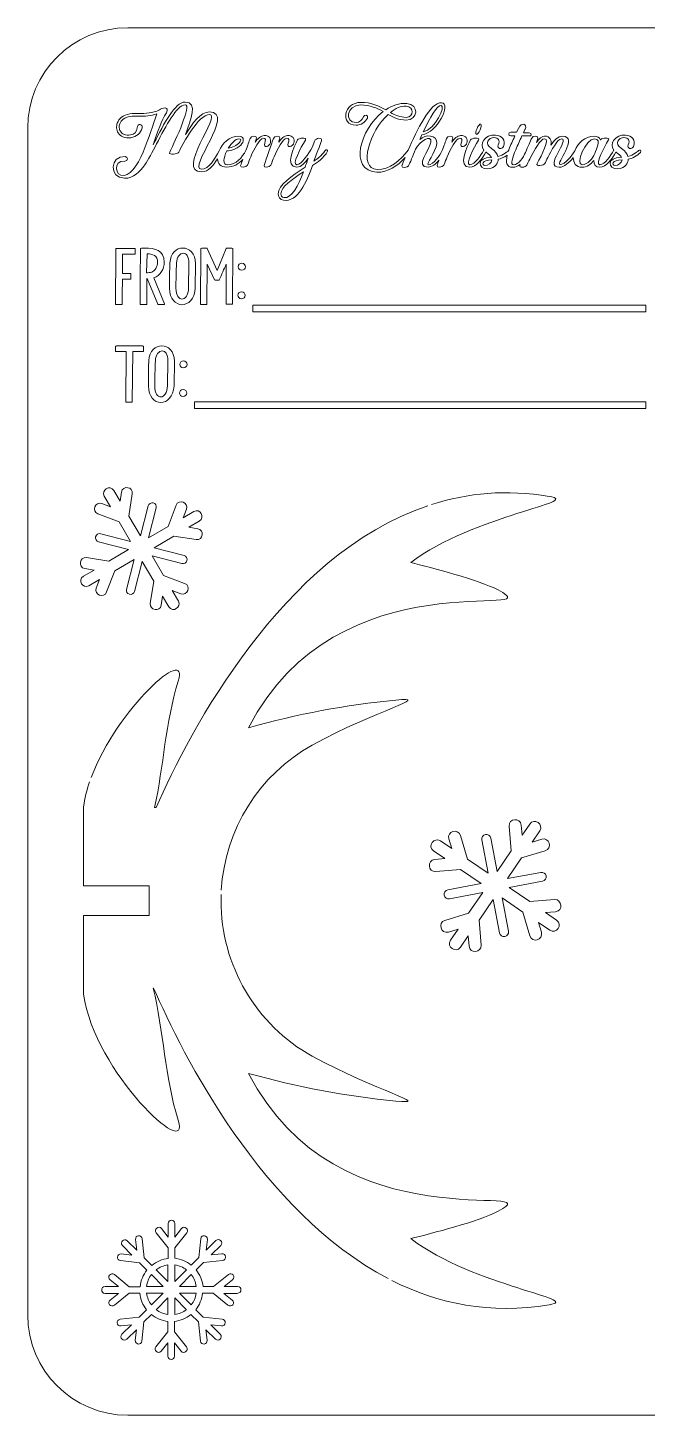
# Model space of a CAD drawing. Header units: inches. Extents: x -792 to -640, y -78 to 70.
# Drawn here: x -792.1 to -726.1, y -78.1 to 69.7 of the extents above; entities that cross this region are included whole.
import ezdxf

# ---------------------------------------------------------------- set-up
doc = ezdxf.new("R2010")
doc.units = ezdxf.units.IN
doc.header["$MEASUREMENT"] = 0
doc.layers.add('_U+0421_U+043B_U+043E_U+0439 1', color=7, linetype='Continuous')

# ---------------------------------------------------------------- blocks, each defined once
blk = doc.blocks.new('block 2')
at = {"layer": '_U+0421_U+043B_U+043E_U+0439 1', "color": 7, "lineweight": 5, "true_color": 0xffffff}
for points, knots in [([(-781.82, 53.65), (-780.88, 53.65), (-780.16, 54.35), (-779.65, 55.08), (-779.28, 55.62), (-778.86, 56.44), (-778.4, 57.33), (-777.4, 59.24), (-776.26, 61.44), (-775.36, 61.48), (-774.61, 61.51), (-776.38, 57.75), (-777, 56.42), (-777.17, 56.06), (-776.13, 56.22), (-776.03, 56.45), (-775.6, 57.35), (-773.95, 60.43), (-772.74, 60.43), (-771.48, 60.43), (-776.41, 54.33), (-773.61, 54.33), (-772.88, 54.33), (-772.34, 55), (-771.9, 55.73), (-771.87, 55.22), (-771.58, 54.84), (-770.94, 54.84), (-770.2, 54.84), (-769.65, 55.18), (-769.22, 55.64), (-769.31, 55.4), (-769.39, 55.19), (-769.45, 55.03), (-769.55, 54.76), (-768.84, 54.77), (-768.72, 55.06), (-768.57, 55.42), (-768.48, 55.66), (-768.37, 55.95), (-768.02, 56.7), (-767.46, 57.89), (-767.01, 57.92), (-766.76, 57.94), (-766.76, 57.72), (-766.87, 57.4), (-767.08, 56.8), (-766.34, 57.03), (-766.26, 57.44), (-766.19, 57.82), (-766.32, 58.25), (-766.93, 58.2), (-767.29, 58.19), (-767.6, 57.89), (-767.88, 57.5), (-767.84, 57.64), (-767.79, 57.78), (-767.76, 57.95), (-767.7, 58.23), (-768.34, 58.2), (-768.43, 57.9), (-768.53, 57.61), (-768.7, 57.12), (-768.88, 56.6), (-769.28, 55.9), (-769.93, 55.08), (-770.83, 55.08), (-771.4, 55.08), (-771.28, 55.83), (-770.92, 56.56), (-770.44, 56.52), (-769.57, 56.94), (-769.3, 57.35), (-769.05, 57.69), (-769.13, 58.14), (-769.67, 58.14), (-770.66, 58.14), (-771.43, 57.37), (-771.74, 56.57), (-772.2, 55.73), (-772.84, 54.62), (-773.62, 54.62), (-775.16, 54.62), (-769.92, 60.72), (-772.76, 60.72), (-773.69, 60.72), (-774.64, 59.48), (-775.32, 58.3), (-774.73, 59.93), (-773.96, 61.77), (-775.37, 61.77), (-776.45, 61.77), (-777.62, 59.44), (-778.65, 57.45), (-778.65, 57.45), (-778.78, 57.2), (-778.78, 57.2), (-778.23, 58.77), (-777.92, 59.73), (-777.36, 60.64), (-776.94, 61.33), (-777.87, 61.18), (-778.1, 60.94), (-778.83, 60.56), (-779.59, 60.56), (-780.28, 60.56), (-780.62, 60.56), (-780.95, 60.56), (-781.25, 60.51), (-781.98, 60.41), (-782.42, 60), (-782.59, 59.54), (-782.65, 59.37), (-782.68, 59.18), (-782.67, 59.01), (-782.65, 58.83), (-782.6, 58.65), (-782.5, 58.5), (-782.27, 58.13), (-781.81, 57.89), (-781.14, 57.97), (-780.57, 58.06), (-780.07, 58.46), (-779.95, 59.01), (-779.86, 59.47), (-780.43, 59.55), (-780.49, 59.01), (-780.53, 58.61), (-780.75, 58.32), (-781.17, 58.27), (-781.72, 58.19), (-782.09, 58.37), (-782.26, 58.66), (-782.33, 58.78), (-782.37, 58.91), (-782.39, 59.04), (-782.39, 59.18), (-782.38, 59.32), (-782.32, 59.46), (-782.19, 59.82), (-781.83, 60.14), (-781.22, 60.23), (-780.94, 60.28), (-780.62, 60.27), (-780.3, 60.27), (-779.68, 60.27), (-779.02, 60.27), (-778.36, 60.51), (-778.83, 59.62), (-780.05, 54.23), (-781.87, 53.95), (-782.84, 53.79), (-783.09, 55.58), (-781.79, 55.49), (-781.45, 55.47), (-781.4, 55.94), (-781.75, 55.96), (-783.41, 56.1), (-783.48, 53.65), (-781.82, 53.65)], [0, 0, 0, 0, 1, 1, 1, 2, 2, 2, 3, 3, 3, 4, 4, 4, 5, 5, 5, 6, 6, 6, 7, 7, 7, 8, 8, 8, 9, 9, 9, 10, 10, 10, 11, 11, 11, 12, 12, 12, 13, 13, 13, 14, 14, 14, 15, 15, 15, 16, 16, 16, 17, 17, 17, 18, 18, 18, 19, 19, 19, 20, 20, 20, 21, 21, 21, 22, 22, 22, 23, 23, 23, 24, 24, 24, 25, 25, 25, 26, 26, 26, 27, 27, 27, 28, 28, 28, 29, 29, 29, 30, 30, 30, 31, 31, 31, 32, 32, 32, 33, 33, 33, 34, 34, 34, 35, 35, 35, 36, 36, 36, 37, 37, 37, 38, 38, 38, 39, 39, 39, 40, 40, 40, 41, 41, 41, 42, 42, 42, 43, 43, 43, 44, 44, 44, 45, 45, 45, 46, 46, 46, 47, 47, 47, 48, 48, 48, 49, 49, 49, 50, 50, 50, 51, 51, 51, 52, 52, 52, 53, 53, 53, 53]), ([(-769.63, 57.85), (-769.32, 57.85), (-769.45, 57.6), (-769.56, 57.46), (-769.8, 57.16), (-770.38, 56.9), (-770.76, 56.85), (-770.44, 57.39), (-769.99, 57.85), (-769.63, 57.85)], [0, 0, 0, 0, 1, 1, 1, 2, 2, 2, 3, 3, 3, 3])]:
    blk.add_open_spline(points, degree=3, knots=knots, dxfattribs=at)
blk = doc.blocks.new('block 3')
at = {"layer": '_U+0421_U+043B_U+043E_U+0439 1', "color": 7, "lineweight": 5, "true_color": 0xffffff}
for points, knots in [([(-763.44, 54.84), (-762.97, 54.84), (-762.62, 55.26), (-762.23, 55.78), (-762.38, 55.38), (-762.5, 55.03), (-762.57, 54.83), (-763.98, 53.88), (-765.44, 52.96), (-765.43, 52.01), (-765.43, 51.67), (-765.28, 51.38), (-764.86, 51.32), (-763.37, 51.07), (-762.39, 53.27), (-761.78, 55.01), (-761.26, 55.38), (-760.58, 55.78), (-760.17, 56.53), (-760.09, 56.68), (-760.35, 56.76), (-760.44, 56.61), (-760.8, 56.03), (-761.34, 55.69), (-761.63, 55.48), (-761.49, 55.87), (-760.92, 57.37), (-760.83, 57.63), (-760.68, 58.06), (-761.45, 57.93), (-761.54, 57.67), (-761.54, 57.67), (-761.8, 56.93), (-761.8, 56.93), (-762.2, 56.3), (-762.95, 55.1), (-763.44, 55.1), (-764.02, 55.1), (-763.04, 56.87), (-762.54, 57.73), (-762.33, 58.08), (-763.28, 57.93), (-763.37, 57.75), (-763.72, 57.03), (-764.84, 54.84), (-763.44, 54.84)], [0, 0, 0, 0, 1, 1, 1, 2, 2, 2, 3, 3, 3, 4, 4, 4, 5, 5, 5, 6, 6, 6, 7, 7, 7, 8, 8, 8, 9, 9, 9, 10, 10, 10, 11, 11, 11, 12, 12, 12, 13, 13, 13, 14, 14, 14, 15, 15, 15, 15]), ([(-764.82, 51.6), (-765.06, 51.63), (-765.15, 51.81), (-765.15, 52.01), (-765.15, 52.71), (-763.98, 53.52), (-762.75, 54.35), (-763.27, 52.93), (-764, 51.47), (-764.82, 51.6)], [0, 0, 0, 0, 1, 1, 1, 2, 2, 2, 3, 3, 3, 3])]:
    blk.add_open_spline(points, degree=3, knots=knots, dxfattribs=at)
blk = doc.blocks.new('block 4')
at = {"layer": '_U+0421_U+043B_U+043E_U+0439 1', "color": 7, "lineweight": 5, "true_color": 0xffffff}
for points, knots in [([(-757.13, 59.31), (-756.65, 59.31), (-756.12, 59.61), (-755.93, 60.07), (-755.8, 60.4), (-756.24, 60.51), (-756.35, 60.19), (-756.48, 59.85), (-756.77, 59.59), (-757.11, 59.59), (-758.47, 59.59), (-758.1, 61.46), (-756.67, 61.46), (-755.62, 61.46), (-754.89, 61.12), (-754.24, 60.76), (-756.73, 58.86), (-757.96, 54.49), (-754.91, 54.31), (-753.74, 54.23), (-752.72, 54.99), (-751.9, 55.87), (-752.05, 55.51), (-752.16, 55.2), (-752.24, 54.99), (-752.34, 54.73), (-751.61, 54.8), (-751.53, 54.97), (-751.38, 55.32), (-751.1, 56), (-750.78, 56.77), (-750.34, 57.59), (-749.06, 58.38), (-749.15, 57.51), (-749.25, 56.7), (-750.94, 54.84), (-749.46, 54.84), (-749.05, 54.84), (-748.64, 55.17), (-748.3, 55.57), (-748.38, 55.36), (-748.45, 55.18), (-748.5, 55.03), (-748.61, 54.76), (-747.89, 54.77), (-747.78, 55.06), (-747.63, 55.42), (-747.53, 55.66), (-747.43, 55.95), (-747.07, 56.7), (-746.52, 57.89), (-746.07, 57.92), (-745.81, 57.94), (-745.81, 57.72), (-745.93, 57.4), (-746.13, 56.8), (-745.39, 57.03), (-745.31, 57.44), (-745.24, 57.82), (-745.37, 58.25), (-745.99, 58.2), (-746.34, 58.19), (-746.66, 57.89), (-746.93, 57.5), (-746.9, 57.64), (-746.84, 57.78), (-746.82, 57.95), (-746.76, 58.23), (-747.39, 58.2), (-747.49, 57.9), (-747.58, 57.61), (-747.75, 57.12), (-747.94, 56.6), (-748.23, 56.08), (-748.87, 55.09), (-749.43, 55.09), (-749.73, 55.09), (-748.63, 56.44), (-748.53, 57.35), (-748.41, 58.34), (-749.81, 58.35), (-750.33, 57.79), (-750.33, 57.79), (-750.11, 58.28), (-750.11, 58.28), (-748.47, 58.5), (-746.93, 61.6), (-748.04, 61.7), (-749.15, 61.8), (-750.68, 58.76), (-751.59, 56.64), (-751.59, 56.64), (-751.59, 56.64), (-751.59, 56.63), (-752.42, 55.63), (-753.55, 54.51), (-754.87, 54.59), (-756.99, 54.71), (-755.66, 58.66), (-753.72, 60.46), (-753.13, 60.13), (-752.57, 59.85), (-751.82, 59.85), (-750.49, 59.85), (-750.39, 61.54), (-751.73, 61.63), (-752.52, 61.67), (-753.29, 61.4), (-753.97, 60.95), (-754.69, 61.34), (-755.47, 61.74), (-756.64, 61.74), (-758.43, 61.74), (-758.88, 59.31), (-757.13, 59.31)], [0, 0, 0, 0, 1, 1, 1, 2, 2, 2, 3, 3, 3, 4, 4, 4, 5, 5, 5, 6, 6, 6, 7, 7, 7, 8, 8, 8, 9, 9, 9, 10, 10, 10, 11, 11, 11, 12, 12, 12, 13, 13, 13, 14, 14, 14, 15, 15, 15, 16, 16, 16, 17, 17, 17, 18, 18, 18, 19, 19, 19, 20, 20, 20, 21, 21, 21, 22, 22, 22, 23, 23, 23, 24, 24, 24, 25, 25, 25, 26, 26, 26, 27, 27, 27, 28, 28, 28, 29, 29, 29, 30, 30, 30, 31, 31, 31, 32, 32, 32, 33, 33, 33, 34, 34, 34, 35, 35, 35, 36, 36, 36, 37, 37, 37, 38, 38, 38, 38]), ([(-751.78, 61.34), (-750.93, 61.28), (-750.95, 60.14), (-751.8, 60.14), (-752.45, 60.14), (-752.96, 60.37), (-753.48, 60.66), (-752.93, 61.1), (-752.35, 61.37), (-751.78, 61.34)], [0, 0, 0, 0, 1, 1, 1, 2, 2, 2, 3, 3, 3, 3]), ([(-748.07, 61.41), (-747.5, 61.36), (-748.73, 58.89), (-749.97, 58.59), (-749.27, 60.09), (-748.51, 61.45), (-748.07, 61.41)], [0, 0, 0, 0, 1, 1, 1, 2, 2, 2, 2])]:
    blk.add_open_spline(points, degree=3, knots=knots, dxfattribs=at)
blk = doc.blocks.new('block 5')
at = {"layer": '_U+0421_U+043B_U+043E_U+0439 1', "color": 7, "lineweight": 5, "true_color": 0xffffff}
for points, knots in [([(-744.99, 54.82), (-744.33, 54.82), (-743.69, 55.76), (-743.3, 56.44), (-743.28, 56.43), (-743.26, 56.41), (-743.24, 56.4), (-742.95, 56.23), (-742.79, 56.04), (-742.71, 55.88), (-744.31, 55.94), (-744.19, 54.59), (-743.1, 54.67), (-742.24, 54.72), (-742, 55.26), (-741.98, 55.69), (-741.77, 55.73), (-741.35, 55.89), (-741.02, 56.1), (-741.2, 55.38), (-741.12, 54.82), (-740.43, 54.82), (-740.14, 54.82), (-739.87, 54.94), (-739.64, 55.12), (-739.64, 55.11), (-739.64, 55.1), (-739.65, 55.09), (-739.83, 54.69), (-739.06, 54.8), (-738.92, 55.06), (-738.77, 55.38), (-738.64, 55.65), (-738.53, 55.88), (-738.13, 56.61), (-737.5, 57.86), (-737.03, 57.86), (-736.45, 57.86), (-737.34, 56.09), (-737.83, 55.23), (-738.04, 54.88), (-737.09, 55.03), (-737, 55.21), (-736.92, 55.36), (-736.81, 55.6), (-736.69, 55.87), (-736.29, 56.58), (-735.71, 57.85), (-735.24, 57.85), (-734.27, 57.85), (-737.19, 54.83), (-735.47, 54.83), (-734.98, 54.83), (-734.4, 55.33), (-733.97, 55.87), (-733.99, 55.29), (-733.71, 54.82), (-733.03, 54.82), (-732.52, 54.82), (-732.09, 55.17), (-731.79, 55.56), (-731.79, 55.13), (-731.62, 54.82), (-731.13, 54.82), (-730.46, 54.82), (-729.82, 55.76), (-729.44, 56.44), (-729.42, 56.43), (-729.4, 56.41), (-729.37, 56.4), (-729.09, 56.23), (-728.92, 56.04), (-728.84, 55.88), (-730.45, 55.94), (-730.33, 54.59), (-729.23, 54.67), (-728.38, 54.72), (-728.14, 55.26), (-728.11, 55.69), (-727.81, 55.74), (-727.07, 56.05), (-726.82, 56.41), (-726.64, 56.65), (-726.92, 56.72), (-727.01, 56.61), (-727.19, 56.38), (-727.91, 56.01), (-728.15, 55.97), (-728.24, 56.26), (-728.4, 56.56), (-728.84, 56.83), (-729.67, 57.34), (-729.12, 58), (-728.58, 57.98), (-728.1, 57.98), (-727.9, 57.69), (-728.11, 57.23), (-728.31, 56.82), (-727.72, 56.63), (-727.55, 57.05), (-727.29, 57.73), (-727.72, 58.18), (-728.39, 58.24), (-729.51, 58.35), (-730.18, 57.29), (-729.64, 56.63), (-729.65, 56.62), (-729.66, 56.62), (-729.67, 56.61), (-730.02, 56.04), (-730.57, 55.1), (-731.13, 55.1), (-731.71, 55.1), (-730.71, 56.9), (-730.21, 57.74), (-730.02, 58.07), (-730.97, 57.93), (-731.04, 57.79), (-731.04, 57.79), (-731.07, 57.73), (-731.07, 57.73), (-731.17, 58.03), (-731.43, 58.14), (-731.74, 58.14), (-732.75, 58.14), (-733.49, 57.38), (-733.8, 56.59), (-734.16, 56.02), (-734.84, 55.11), (-735.39, 55.11), (-735.89, 55.11), (-733.32, 58.14), (-735.14, 58.14), (-735.58, 58.14), (-736.01, 57.71), (-736.36, 57.18), (-736.29, 57.72), (-736.42, 58.14), (-737.03, 58.14), (-737.3, 58.14), (-737.61, 57.86), (-737.9, 57.47), (-737.9, 57.47), (-737.76, 57.89), (-737.76, 57.89), (-737.64, 58.23), (-738.32, 58.2), (-738.41, 57.94), (-738.55, 57.61), (-738.81, 57), (-739.07, 56.41), (-739.32, 55.9), (-739.78, 55.1), (-740.35, 55.1), (-740.7, 55.1), (-740.47, 55.86), (-740.11, 56.7), (-739.89, 57.21), (-739.69, 57.65), (-739.46, 58.16), (-739.46, 58.16), (-738.68, 58.16), (-738.68, 58.16), (-738.4, 58.06), (-738.38, 58.48), (-738.68, 58.48), (-738.68, 58.48), (-739.3, 58.51), (-739.3, 58.51), (-739.16, 58.79), (-739.14, 58.84), (-739.11, 58.88), (-738.84, 59.44), (-739.47, 59.68), (-739.83, 58.96), (-739.83, 58.96), (-740.02, 58.57), (-740.02, 58.57), (-740.02, 58.57), (-740.03, 58.56), (-740.03, 58.56), (-740.03, 58.56), (-740.64, 58.55), (-740.64, 58.55), (-740.93, 58.55), (-740.94, 58.16), (-740.65, 58.16), (-740.65, 58.16), (-740.21, 58.16), (-740.21, 58.16), (-740.44, 57.67), (-740.65, 57.2), (-740.84, 56.7), (-740.85, 56.67), (-740.86, 56.64), (-740.87, 56.61), (-740.87, 56.61), (-740.87, 56.61), (-740.87, 56.61), (-741.05, 56.38), (-741.77, 56.01), (-742.01, 55.97), (-742.1, 56.26), (-742.27, 56.56), (-742.71, 56.83), (-743.54, 57.34), (-742.98, 58), (-742.44, 57.98), (-741.97, 57.98), (-741.76, 57.69), (-741.98, 57.23), (-742.17, 56.82), (-741.58, 56.63), (-741.41, 57.05), (-741.16, 57.73), (-741.59, 58.18), (-742.26, 58.24), (-743.37, 58.35), (-744.05, 57.29), (-743.51, 56.63), (-743.51, 56.62), (-743.52, 56.62), (-743.53, 56.61), (-743.88, 56.04), (-744.45, 55.1), (-744.99, 55.1), (-745.57, 55.1), (-744.59, 56.87), (-744.09, 57.73), (-743.88, 58.08), (-744.83, 57.93), (-744.92, 57.75), (-745.27, 57.03), (-746.39, 54.82), (-744.99, 54.82)], [0, 0, 0, 0, 1, 1, 1, 2, 2, 2, 3, 3, 3, 4, 4, 4, 5, 5, 5, 6, 6, 6, 7, 7, 7, 8, 8, 8, 9, 9, 9, 10, 10, 10, 11, 11, 11, 12, 12, 12, 13, 13, 13, 14, 14, 14, 15, 15, 15, 16, 16, 16, 17, 17, 17, 18, 18, 18, 19, 19, 19, 20, 20, 20, 21, 21, 21, 22, 22, 22, 23, 23, 23, 24, 24, 24, 25, 25, 25, 26, 26, 26, 27, 27, 27, 28, 28, 28, 29, 29, 29, 30, 30, 30, 31, 31, 31, 32, 32, 32, 33, 33, 33, 34, 34, 34, 35, 35, 35, 36, 36, 36, 37, 37, 37, 38, 38, 38, 39, 39, 39, 40, 40, 40, 41, 41, 41, 42, 42, 42, 43, 43, 43, 44, 44, 44, 45, 45, 45, 46, 46, 46, 47, 47, 47, 48, 48, 48, 49, 49, 49, 50, 50, 50, 51, 51, 51, 52, 52, 52, 53, 53, 53, 54, 54, 54, 55, 55, 55, 56, 56, 56, 57, 57, 57, 58, 58, 58, 59, 59, 59, 60, 60, 60, 61, 61, 61, 62, 62, 62, 63, 63, 63, 64, 64, 64, 65, 65, 65, 66, 66, 66, 67, 67, 67, 68, 68, 68, 69, 69, 69, 70, 70, 70, 71, 71, 71, 72, 72, 72, 73, 73, 73, 74, 74, 74, 75, 75, 75, 76, 76, 76, 77, 77, 77, 78, 78, 78, 78]), ([(-731.7, 57.85), (-731.28, 57.85), (-731.27, 57.51), (-731.34, 57.17), (-731.45, 56.9), (-731.58, 56.59), (-731.67, 56.28), (-731.91, 55.79), (-732.42, 55.1), (-733.03, 55.1), (-733.8, 55.1), (-732.68, 57.85), (-731.7, 57.85)], [0, 0, 0, 0, 1, 1, 1, 2, 2, 2, 3, 3, 3, 4, 4, 4, 4]), ([(-742.65, 55.61), (-742.71, 55.24), (-743.04, 55.02), (-743.4, 55.02), (-743.76, 55.02), (-743.76, 55.61), (-742.65, 55.61)], [0, 0, 0, 0, 1, 1, 1, 2, 2, 2, 2]), ([(-728.78, 55.61), (-728.84, 55.24), (-729.18, 55.02), (-729.54, 55.02), (-729.89, 55.02), (-729.89, 55.61), (-728.78, 55.61)], [0, 0, 0, 0, 1, 1, 1, 2, 2, 2, 2])]:
    blk.add_open_spline(points, degree=3, knots=knots, dxfattribs=at)
blk = doc.blocks.new('block 6')
at = {"layer": '_U+0421_U+043B_U+043E_U+0439 1', "color": 7, "lineweight": 5, "true_color": 0xffffff}
for points, knots in [([(-779.45, 40.25), (-779.45, 41.15), (-779.44, 42.08), (-779.44, 42.98), (-779.44, 42.98), (-779.4, 42.98), (-779.4, 42.98), (-779.4, 42.98), (-778.28, 40.23), (-778.28, 40.23), (-778.27, 40.22), (-778.22, 40.21), (-778.2, 40.21), (-778.2, 40.21), (-777.64, 40.21), (-777.64, 40.21), (-777.57, 40.21), (-777.55, 40.23), (-777.56, 40.27), (-777.56, 40.27), (-778.69, 43.06), (-778.69, 43.06), (-777.99, 43.28), (-777.59, 44.02), (-777.59, 44.73), (-777.59, 46), (-778.58, 46.21), (-779.68, 46.21), (-779.78, 46.21), (-779.9, 46.21), (-780.02, 46.2), (-780.07, 46.2), (-780.1, 46.19), (-780.1, 46.16), (-780.13, 44.98), (-780.15, 44.11), (-780.15, 40.25), (-780.15, 40.22), (-780.11, 40.21), (-780.06, 40.21), (-780.06, 40.21), (-779.54, 40.21), (-779.54, 40.21), (-779.48, 40.21), (-779.45, 40.22), (-779.45, 40.25)], [0, 0, 0, 0, 1, 1, 1, 2, 2, 2, 3, 3, 3, 4, 4, 4, 5, 5, 5, 6, 6, 6, 7, 7, 7, 8, 8, 8, 9, 9, 9, 10, 10, 10, 11, 11, 11, 12, 12, 12, 13, 13, 13, 14, 14, 14, 15, 15, 15, 15]), ([(-779.42, 45.6), (-778.85, 45.61), (-778.29, 45.43), (-778.29, 44.7), (-778.29, 44.25), (-778.58, 43.79), (-778.92, 43.65), (-779.11, 43.6), (-779.28, 43.59), (-779.46, 43.59), (-779.46, 43.59), (-779.42, 45.6), (-779.42, 45.6)], [0, 0, 0, 0, 1, 1, 1, 2, 2, 2, 3, 3, 3, 4, 4, 4, 4])]:
    blk.add_open_spline(points, degree=3, knots=knots, dxfattribs=at)
blk = doc.blocks.new('block 7')
at = {"layer": '_U+0421_U+043B_U+043E_U+0439 1', "color": 7, "lineweight": 5, "true_color": 0xffffff}
for points, knots in [([(-774.29, 41.96), (-774.29, 41.96), (-774.26, 44.58), (-774.26, 44.58), (-774.25, 45.66), (-774.93, 46.22), (-775.6, 46.22), (-776.26, 46.22), (-776.93, 45.7), (-776.98, 44.64), (-777.01, 44.08), (-777.02, 43.37), (-777.02, 42.72), (-777.02, 42.72), (-777.02, 41.94), (-777.02, 41.94), (-777.02, 40.8), (-776.37, 40.19), (-775.7, 40.19), (-775.03, 40.19), (-774.35, 40.78), (-774.29, 41.96)], [0, 0, 0, 0, 1, 1, 1, 2, 2, 2, 3, 3, 3, 4, 4, 4, 5, 5, 5, 6, 6, 6, 7, 7, 7, 7]), ([(-774.99, 41.96), (-775.01, 41.19), (-775.36, 40.78), (-775.7, 40.78), (-776.03, 40.78), (-776.34, 41.15), (-776.34, 41.94), (-776.34, 42.71), (-776.32, 43.81), (-776.28, 44.61), (-776.26, 45.29), (-775.9, 45.67), (-775.55, 45.67), (-775.24, 45.67), (-774.94, 45.34), (-774.95, 44.61), (-774.95, 44.61), (-774.99, 41.96), (-774.99, 41.96)], [0, 0, 0, 0, 1, 1, 1, 2, 2, 2, 3, 3, 3, 4, 4, 4, 5, 5, 5, 6, 6, 6, 6])]:
    blk.add_open_spline(points, degree=3, knots=knots, dxfattribs=at)
blk = doc.blocks.new('block 8')
at = {"layer": '_U+0421_U+043B_U+043E_U+0439 1', "color": 7, "lineweight": 5, "true_color": 0xffffff}
for points, knots in [([(-777.95, 29.78), (-777.28, 29.78), (-776.6, 30.37), (-776.54, 31.55), (-776.54, 31.55), (-776.51, 34.17), (-776.51, 34.17), (-776.5, 35.26), (-777.17, 35.81), (-777.85, 35.81), (-778.51, 35.81), (-779.18, 35.29), (-779.23, 34.24), (-779.26, 33.67), (-779.26, 32.97), (-779.26, 32.31), (-779.26, 32.31), (-779.26, 31.53), (-779.26, 31.53), (-779.27, 30.39), (-778.62, 29.78), (-777.95, 29.78)], [0, 0, 0, 0, 1, 1, 1, 2, 2, 2, 3, 3, 3, 4, 4, 4, 5, 5, 5, 6, 6, 6, 7, 7, 7, 7]), ([(-778.53, 34.2), (-778.51, 34.88), (-778.15, 35.27), (-777.8, 35.27), (-777.49, 35.27), (-777.19, 34.93), (-777.2, 34.2), (-777.2, 34.2), (-777.24, 31.55), (-777.24, 31.55), (-777.25, 30.79), (-777.61, 30.37), (-777.95, 30.37), (-778.28, 30.37), (-778.59, 30.74), (-778.59, 31.53), (-778.59, 32.3), (-778.57, 33.41), (-778.53, 34.2)], [0, 0, 0, 0, 1, 1, 1, 2, 2, 2, 3, 3, 3, 4, 4, 4, 5, 5, 5, 6, 6, 6, 6])]:
    blk.add_open_spline(points, degree=3, knots=knots, dxfattribs=at)
blk = doc.blocks.new('block 9')
at = {"layer": '_U+0421_U+043B_U+043E_U+0439 1', "color": 7, "lineweight": 5, "true_color": 0xffffff}
for points, knots in [([(-769.76, -64.37), (-769.76, -64.37), (-771.19, -64.37), (-771.19, -64.37), (-771.19, -64.37), (-770.3, -63.66), (-770.3, -63.66), (-769.92, -63.36), (-770.38, -62.8), (-770.75, -63.1), (-770.75, -63.1), (-772.34, -64.39), (-772.34, -64.39), (-772.34, -64.39), (-773.45, -64.39), (-773.45, -64.39), (-773.53, -63.72), (-773.79, -63.12), (-774.19, -62.62), (-774.19, -62.62), (-773.39, -61.83), (-773.39, -61.83), (-773.39, -61.83), (-771.37, -61.61), (-771.37, -61.61), (-770.89, -61.55), (-770.97, -60.84), (-771.45, -60.9), (-771.45, -60.9), (-772.58, -61.02), (-772.58, -61.02), (-772.58, -61.02), (-771.57, -60), (-771.57, -60), (-771.23, -59.67), (-771.75, -59.15), (-772.08, -59.49), (-772.08, -59.49), (-773.1, -60.5), (-773.1, -60.5), (-773.1, -60.5), (-772.98, -59.37), (-772.98, -59.37), (-772.94, -58.89), (-773.65, -58.81), (-773.69, -59.29), (-773.69, -59.29), (-773.91, -61.31), (-773.91, -61.31), (-773.91, -61.31), (-774.7, -62.11), (-774.7, -62.11), (-775.2, -61.71), (-775.82, -61.45), (-776.47, -61.37), (-776.47, -61.37), (-776.47, -60.26), (-776.47, -60.26), (-776.47, -60.26), (-775.18, -58.67), (-775.18, -58.67), (-774.88, -58.3), (-775.44, -57.84), (-775.74, -58.22), (-775.74, -58.22), (-776.45, -59.11), (-776.45, -59.11), (-776.45, -59.11), (-776.45, -57.68), (-776.45, -57.68), (-776.45, -57.2), (-777.17, -57.2), (-777.17, -57.68), (-777.17, -57.68), (-777.17, -59.11), (-777.17, -59.11), (-777.17, -59.11), (-777.88, -58.22), (-777.88, -58.22), (-778.18, -57.84), (-778.74, -58.3), (-778.44, -58.67), (-778.44, -58.67), (-777.15, -60.26), (-777.15, -60.26), (-777.15, -60.26), (-777.15, -61.39), (-777.15, -61.39), (-777.8, -61.47), (-778.42, -61.73), (-778.91, -62.13), (-778.91, -62.13), (-779.71, -61.33), (-779.71, -61.33), (-779.71, -61.33), (-779.93, -59.31), (-779.93, -59.31), (-779.99, -58.83), (-780.7, -58.91), (-780.64, -59.39), (-780.64, -59.39), (-780.52, -60.52), (-780.52, -60.52), (-780.52, -60.52), (-781.53, -59.51), (-781.53, -59.51), (-781.87, -59.17), (-782.39, -59.69), (-782.05, -60.02), (-782.05, -60.02), (-781.04, -61.04), (-781.04, -61.04), (-781.04, -61.04), (-782.17, -60.92), (-782.17, -60.92), (-782.65, -60.88), (-782.73, -61.59), (-782.25, -61.63), (-782.25, -61.63), (-780.22, -61.85), (-780.22, -61.85), (-780.22, -61.85), (-779.43, -62.64), (-779.43, -62.64), (-779.83, -63.14), (-780.09, -63.74), (-780.16, -64.41), (-780.16, -64.41), (-781.32, -64.41), (-781.32, -64.41), (-781.32, -64.41), (-782.9, -63.12), (-782.9, -63.12), (-783.28, -62.82), (-783.74, -63.38), (-783.36, -63.68), (-783.36, -63.68), (-782.47, -64.39), (-782.47, -64.39), (-782.47, -64.39), (-783.9, -64.39), (-783.9, -64.39), (-784.37, -64.39), (-784.37, -65.11), (-783.9, -65.11), (-783.9, -65.11), (-782.47, -65.11), (-782.47, -65.11), (-782.47, -65.11), (-783.36, -65.82), (-783.36, -65.82), (-783.74, -66.12), (-783.28, -66.67), (-782.9, -66.38), (-782.9, -66.38), (-781.32, -65.09), (-781.32, -65.09), (-781.32, -65.09), (-780.2, -65.09), (-780.2, -65.09), (-780.13, -65.74), (-779.87, -66.36), (-779.47, -66.85), (-779.47, -66.85), (-780.26, -67.65), (-780.26, -67.65), (-780.26, -67.65), (-782.29, -67.87), (-782.29, -67.87), (-782.77, -67.92), (-782.69, -68.64), (-782.21, -68.58), (-782.21, -68.58), (-781.08, -68.46), (-781.08, -68.46), (-781.08, -68.46), (-782.09, -69.47), (-782.09, -69.47), (-782.43, -69.81), (-781.91, -70.33), (-781.57, -69.99), (-781.57, -69.99), (-780.56, -68.98), (-780.56, -68.98), (-780.56, -68.98), (-780.68, -70.11), (-780.68, -70.11), (-780.72, -70.59), (-780.01, -70.66), (-779.97, -70.19), (-779.97, -70.19), (-779.75, -68.16), (-779.75, -68.16), (-779.75, -68.16), (-778.95, -67.37), (-778.95, -67.37), (-778.46, -67.77), (-777.84, -68.02), (-777.19, -68.1), (-777.19, -68.1), (-777.19, -69.22), (-777.19, -69.22), (-777.19, -69.22), (-778.48, -70.8), (-778.48, -70.8), (-778.78, -71.18), (-778.22, -71.64), (-777.92, -71.26), (-777.92, -71.26), (-777.21, -70.37), (-777.21, -70.37), (-777.21, -70.37), (-777.21, -71.8), (-777.21, -71.8), (-777.21, -72.27), (-776.49, -72.27), (-776.49, -71.8), (-776.49, -71.8), (-776.49, -70.37), (-776.49, -70.37), (-776.49, -70.37), (-775.78, -71.26), (-775.78, -71.26), (-775.48, -71.64), (-774.92, -71.18), (-775.22, -70.8), (-775.22, -70.8), (-776.51, -69.22), (-776.51, -69.22), (-776.51, -69.22), (-776.51, -68.1), (-776.51, -68.1), (-775.84, -68.02), (-775.24, -67.77), (-774.74, -67.37), (-774.74, -67.37), (-773.95, -68.16), (-773.95, -68.16), (-773.95, -68.16), (-773.73, -70.19), (-773.73, -70.19), (-773.67, -70.66), (-772.96, -70.59), (-773.02, -70.11), (-773.02, -70.11), (-773.14, -68.98), (-773.14, -68.98), (-773.14, -68.98), (-772.12, -69.99), (-772.12, -69.99), (-771.79, -70.33), (-771.27, -69.81), (-771.61, -69.47), (-771.61, -69.47), (-772.62, -68.46), (-772.62, -68.46), (-772.62, -68.46), (-771.49, -68.58), (-771.49, -68.58), (-771.01, -68.62), (-770.93, -67.9), (-771.41, -67.87), (-771.41, -67.87), (-773.43, -67.65), (-773.43, -67.65), (-773.43, -67.65), (-774.23, -66.85), (-774.23, -66.85), (-773.83, -66.36), (-773.57, -65.74), (-773.49, -65.09), (-773.49, -65.09), (-772.38, -65.09), (-772.38, -65.09), (-772.38, -65.09), (-770.79, -66.38), (-770.79, -66.38), (-770.42, -66.67), (-769.96, -66.12), (-770.34, -65.82), (-770.34, -65.82), (-771.23, -65.11), (-771.23, -65.11), (-771.23, -65.11), (-769.8, -65.11), (-769.8, -65.11), (-769.28, -65.09), (-769.28, -64.37), (-769.76, -64.37)], [0, 0, 0, 0, 1, 1, 1, 2, 2, 2, 3, 3, 3, 4, 4, 4, 5, 5, 5, 6, 6, 6, 7, 7, 7, 8, 8, 8, 9, 9, 9, 10, 10, 10, 11, 11, 11, 12, 12, 12, 13, 13, 13, 14, 14, 14, 15, 15, 15, 16, 16, 16, 17, 17, 17, 18, 18, 18, 19, 19, 19, 20, 20, 20, 21, 21, 21, 22, 22, 22, 23, 23, 23, 24, 24, 24, 25, 25, 25, 26, 26, 26, 27, 27, 27, 28, 28, 28, 29, 29, 29, 30, 30, 30, 31, 31, 31, 32, 32, 32, 33, 33, 33, 34, 34, 34, 35, 35, 35, 36, 36, 36, 37, 37, 37, 38, 38, 38, 39, 39, 39, 40, 40, 40, 41, 41, 41, 42, 42, 42, 43, 43, 43, 44, 44, 44, 45, 45, 45, 46, 46, 46, 47, 47, 47, 48, 48, 48, 49, 49, 49, 50, 50, 50, 51, 51, 51, 52, 52, 52, 53, 53, 53, 54, 54, 54, 55, 55, 55, 56, 56, 56, 57, 57, 57, 58, 58, 58, 59, 59, 59, 60, 60, 60, 61, 61, 61, 62, 62, 62, 63, 63, 63, 64, 64, 64, 65, 65, 65, 66, 66, 66, 67, 67, 67, 68, 68, 68, 69, 69, 69, 70, 70, 70, 71, 71, 71, 72, 72, 72, 73, 73, 73, 74, 74, 74, 75, 75, 75, 76, 76, 76, 77, 77, 77, 78, 78, 78, 79, 79, 79, 80, 80, 80, 81, 81, 81, 82, 82, 82, 83, 83, 83, 84, 84, 84, 85, 85, 85, 86, 86, 86, 87, 87, 87, 88, 88, 88, 89, 89, 89, 90, 90, 90, 91, 91, 91, 92, 92, 92, 93, 93, 93, 94, 94, 94, 95, 95, 95, 96, 96, 96, 96]), ([(-778.95, -63.12), (-778.95, -63.12), (-777.7, -64.37), (-777.7, -64.37), (-777.7, -64.37), (-779.47, -64.37), (-779.47, -64.37), (-779.41, -63.89), (-779.23, -63.48), (-778.95, -63.12)], [0, 0, 0, 0, 1, 1, 1, 2, 2, 2, 3, 3, 3, 3]), ([(-777.19, -63.85), (-777.19, -63.85), (-778.44, -62.6), (-778.44, -62.6), (-778.08, -62.33), (-777.66, -62.15), (-777.19, -62.09), (-777.19, -62.09), (-777.19, -63.85), (-777.19, -63.85)], [0, 0, 0, 0, 1, 1, 1, 2, 2, 2, 3, 3, 3, 3]), ([(-776.47, -62.09), (-776, -62.15), (-775.58, -62.33), (-775.22, -62.6), (-775.22, -62.6), (-776.47, -63.85), (-776.47, -63.85), (-776.47, -63.85), (-776.47, -62.09), (-776.47, -62.09)], [0, 0, 0, 0, 1, 1, 1, 2, 2, 2, 3, 3, 3, 3]), ([(-775.96, -64.37), (-775.96, -64.37), (-774.7, -63.12), (-774.7, -63.12), (-774.43, -63.48), (-774.25, -63.89), (-774.19, -64.37), (-774.19, -64.37), (-775.96, -64.37), (-775.96, -64.37)], [0, 0, 0, 0, 1, 1, 1, 2, 2, 2, 3, 3, 3, 3]), ([(-779.47, -65.09), (-779.47, -65.09), (-777.7, -65.09), (-777.7, -65.09), (-777.7, -65.09), (-778.95, -66.34), (-778.95, -66.34), (-779.23, -65.98), (-779.41, -65.56), (-779.47, -65.09)], [0, 0, 0, 0, 1, 1, 1, 2, 2, 2, 3, 3, 3, 3]), ([(-777.19, -67.37), (-777.66, -67.31), (-778.08, -67.13), (-778.44, -66.85), (-778.44, -66.85), (-777.19, -65.6), (-777.19, -65.6), (-777.19, -65.6), (-777.19, -67.37), (-777.19, -67.37)], [0, 0, 0, 0, 1, 1, 1, 2, 2, 2, 3, 3, 3, 3]), ([(-776.47, -67.37), (-776.47, -67.37), (-776.47, -65.6), (-776.47, -65.6), (-776.47, -65.6), (-775.22, -66.85), (-775.22, -66.85), (-775.58, -67.13), (-776, -67.31), (-776.47, -67.37)], [0, 0, 0, 0, 1, 1, 1, 2, 2, 2, 3, 3, 3, 3]), ([(-774.7, -66.34), (-774.7, -66.34), (-775.96, -65.09), (-775.96, -65.09), (-775.96, -65.09), (-774.19, -65.09), (-774.19, -65.09), (-774.25, -65.56), (-774.43, -65.98), (-774.7, -66.34)], [0, 0, 0, 0, 1, 1, 1, 2, 2, 2, 3, 3, 3, 3])]:
    blk.add_open_spline(points, degree=3, knots=knots, dxfattribs=at)

msp = doc.modelspace()

# ---------------------------------------------------------------- linework, layer by layer
at = {"layer": '_U+0421_U+043B_U+043E_U+0439 1', "color": 7, "lineweight": 5, "true_color": 0xffffff}
for points in [[(-768.15, 40.15), (-726.23, 40.15), (-726.23, 39.44), (-768.15, 39.44), (-768.15, 40.15)], [(-774.36, 29.83), (-726.23, 29.83), (-726.23, 29.12), (-774.36, 29.12), (-774.36, 29.83)]]:
    msp.add_lwpolyline(points, dxfattribs=at)
at = {"layer": '_U+0421_U+043B_U+043E_U+0439 1', "color": 1, "lineweight": 5, "true_color": 0xff0000}
for points, knots in [([(-650.42, -78.09), (-650.42, -78.09), (-781.46, -78.09), (-781.46, -78.09), (-787.36, -78.09), (-792.14, -73.31), (-792.14, -67.41), (-792.14, -67.41), (-792.14, 59.01), (-792.14, 59.01), (-792.14, 64.9), (-787.36, 69.69), (-781.46, 69.69), (-781.46, 69.69), (-650.42, 69.69), (-650.42, 69.69), (-644.52, 69.69), (-639.74, 64.9), (-639.74, 59.01), (-639.74, 59.01), (-639.74, -67.41), (-639.74, -67.41), (-639.74, -73.31), (-644.52, -78.09), (-650.42, -78.09)], [0, 0, 0, 0, 1, 1, 1, 2, 2, 2, 3, 3, 3, 4, 4, 4, 5, 5, 5, 6, 6, 6, 7, 7, 7, 8, 8, 8, 8]), ([(-749.08, 18.91), (-745.25, 20.13), (-741.07, 20.54), (-736.55, 19.77), (-732.85, 19.17), (-744.47, 17.84), (-751.31, 12.72), (-749.1, 12.16), (-744.06, 10.9), (-742, 9.81), (-735.79, 6.45), (-759.12, 13.67), (-768.59, -4.88), (-763.45, -3.42), (-758.23, -2.44), (-752.91, -1.93), (-748.8, -1.53), (-755.03, -2.98), (-761.8, -6.72), (-767.5, -9.86), (-771.13, -15.73), (-771.5, -22.18)], [0, 0, 0, 0, 1, 1, 1, 2, 2, 2, 3, 3, 3, 4, 4, 4, 5, 5, 5, 6, 6, 6, 7, 7, 7, 7]), ([(-785.38, -10.18), (-782.64, -2.85), (-774.84, 4.1), (-776.1, 0.09), (-777.47, -4.31), (-777.64, -8.95), (-778.62, -13.36), (-778.62, -13.36), (-778.46, -13.36), (-778.46, -13.36), (-774.83, -5.25), (-765.11, 13.53), (-749.5, 18.77)], [0, 0, 0, 0, 1, 1, 1, 2, 2, 2, 3, 3, 3, 4, 4, 4, 4]), ([(-785.54, -10.63), (-785.84, -11.51), (-786.07, -12.4), (-786.19, -13.28), (-786.19, -13.28), (-786.19, -21.69), (-786.19, -21.69), (-786.19, -21.69), (-779.19, -21.69), (-779.19, -21.69), (-779.19, -21.69), (-779.19, -24.87), (-779.19, -24.87), (-779.19, -24.87), (-786.19, -24.87), (-786.19, -24.87), (-786.19, -24.87), (-786.19, -33.26), (-786.19, -33.26), (-785.05, -41.51), (-774.66, -51.24), (-776.1, -46.65), (-777.54, -42.05), (-777.65, -37.19), (-778.75, -32.6), (-778.75, -32.6), (-778.73, -32.6), (-778.73, -32.6), (-775.62, -39.65), (-767.24, -56.49), (-753.72, -63.53)], [0, 0, 0, 0, 1, 1, 1, 2, 2, 2, 3, 3, 3, 4, 4, 4, 5, 5, 5, 6, 6, 6, 7, 7, 7, 8, 8, 8, 9, 9, 9, 10, 10, 10, 10]), ([(-771.52, -22.62), (-771.53, -22.84), (-771.53, -23.06), (-771.53, -23.28), (-771.53, -30.16), (-767.83, -36.53), (-761.8, -39.85), (-755.03, -43.58), (-748.8, -45.04), (-752.91, -44.63), (-758.23, -44.12), (-763.45, -43.14), (-768.59, -41.68), (-759.12, -60.23), (-735.79, -53.01), (-742, -56.37), (-744.06, -57.46), (-749.1, -58.72), (-751.31, -59.28), (-744.47, -64.4), (-732.85, -65.73), (-736.55, -66.33), (-742.81, -67.39), (-748.4, -66.22), (-753.32, -63.74)], [0, 0, 0, 0, 1, 1, 1, 2, 2, 2, 3, 3, 3, 4, 4, 4, 5, 5, 5, 6, 6, 6, 7, 7, 7, 8, 8, 8, 8])]:
    msp.add_open_spline(points, degree=3, knots=knots, dxfattribs=at)
at = {"layer": '_U+0421_U+043B_U+043E_U+0439 1', "color": 7, "lineweight": 5, "true_color": 0xffffff}
for points, knots in [([(-744.24, 58.95), (-744.11, 59.25), (-743.93, 59.46), (-743.84, 59.42), (-743.75, 59.38), (-743.78, 59.1), (-743.92, 58.81), (-744.05, 58.51), (-744.23, 58.3), (-744.31, 58.34), (-744.4, 58.38), (-744.37, 58.65), (-744.24, 58.95)], [0, 0, 0, 0, 1, 1, 1, 2, 2, 2, 3, 3, 3, 4, 4, 4, 4]), ([(-766.95, 55.03), (-766.69, 55.72), (-766.14, 57.29), (-765.94, 57.9), (-765.84, 58.2), (-765.21, 58.23), (-765.27, 57.95), (-765.29, 57.78), (-765.35, 57.64), (-765.38, 57.5), (-765.11, 57.89), (-764.79, 58.19), (-764.44, 58.2), (-763.82, 58.25), (-763.69, 57.82), (-763.76, 57.44), (-763.84, 57.03), (-764.58, 56.8), (-764.38, 57.4), (-764.26, 57.72), (-764.26, 57.94), (-764.52, 57.92), (-764.97, 57.89), (-765.52, 56.7), (-765.88, 55.95), (-765.98, 55.66), (-766.08, 55.42), (-766.23, 55.06), (-766.34, 54.77), (-767.06, 54.76), (-766.95, 55.03)], [0, 0, 0, 0, 1, 1, 1, 2, 2, 2, 3, 3, 3, 4, 4, 4, 5, 5, 5, 6, 6, 6, 7, 7, 7, 8, 8, 8, 9, 9, 9, 10, 10, 10, 10]), ([(-782.05, 45.56), (-782.05, 45.56), (-782.05, 43.51), (-782.05, 43.51), (-782.05, 43.51), (-781.24, 43.51), (-781.24, 43.51), (-781.19, 43.51), (-781.16, 43.5), (-781.16, 43.47), (-781.16, 43.47), (-781.16, 42.95), (-781.16, 42.95), (-781.16, 42.92), (-781.19, 42.91), (-781.24, 42.91), (-781.24, 42.91), (-782.05, 42.91), (-782.05, 42.91), (-782.05, 42.01), (-782.07, 41.14), (-782.07, 40.25), (-782.07, 40.22), (-782.1, 40.21), (-782.16, 40.21), (-782.16, 40.21), (-782.68, 40.21), (-782.68, 40.21), (-782.73, 40.21), (-782.77, 40.22), (-782.77, 40.25), (-782.77, 40.25), (-782.75, 45.83), (-782.75, 45.83), (-782.75, 45.83), (-782.75, 46.13), (-782.75, 46.13), (-782.75, 46.16), (-782.71, 46.17), (-782.66, 46.17), (-782.66, 46.17), (-780.76, 46.17), (-780.76, 46.17), (-780.71, 46.17), (-780.68, 46.16), (-780.68, 46.13), (-780.68, 46.13), (-780.68, 45.6), (-780.68, 45.6), (-780.68, 45.58), (-780.71, 45.56), (-780.76, 45.56), (-780.76, 45.56), (-782.05, 45.56), (-782.05, 45.56)], [0, 0, 0, 0, 1, 1, 1, 2, 2, 2, 3, 3, 3, 4, 4, 4, 5, 5, 5, 6, 6, 6, 7, 7, 7, 8, 8, 8, 9, 9, 9, 10, 10, 10, 11, 11, 11, 12, 12, 12, 13, 13, 13, 14, 14, 14, 15, 15, 15, 16, 16, 16, 17, 17, 17, 18, 18, 18, 18]), ([(-770.99, 40.28), (-770.99, 40.28), (-770.97, 44.51), (-770.97, 44.51), (-771.23, 43.95), (-771.47, 43.41), (-771.72, 42.83), (-771.72, 42.82), (-771.77, 42.81), (-771.79, 42.81), (-771.79, 42.81), (-772.17, 42.81), (-772.17, 42.81), (-772.19, 42.81), (-772.24, 42.83), (-772.24, 42.83), (-772.24, 42.83), (-773.01, 44.52), (-773.01, 44.52), (-773.01, 44.52), (-773.04, 40.24), (-773.04, 40.24), (-773.04, 40.22), (-773.08, 40.2), (-773.12, 40.2), (-773.12, 40.2), (-773.64, 40.2), (-773.64, 40.2), (-773.69, 40.2), (-773.73, 40.22), (-773.73, 40.24), (-773.73, 40.24), (-773.68, 46.16), (-773.68, 46.16), (-773.68, 46.19), (-773.64, 46.2), (-773.59, 46.2), (-773.59, 46.2), (-773.1, 46.2), (-773.1, 46.2), (-773.07, 46.2), (-773.03, 46.19), (-773.02, 46.18), (-773.02, 46.18), (-771.96, 43.82), (-771.96, 43.82), (-771.96, 43.82), (-770.97, 46.18), (-770.97, 46.18), (-770.96, 46.19), (-770.91, 46.2), (-770.9, 46.2), (-770.9, 46.2), (-770.37, 46.2), (-770.37, 46.2), (-770.31, 46.2), (-770.28, 46.19), (-770.28, 46.16), (-770.28, 46.16), (-770.3, 40.28), (-770.3, 40.28), (-770.3, 40.25), (-770.35, 40.23), (-770.39, 40.23), (-770.39, 40.23), (-770.91, 40.23), (-770.91, 40.23), (-770.96, 40.23), (-770.99, 40.25), (-770.99, 40.28)], [0, 0, 0, 0, 1, 1, 1, 2, 2, 2, 3, 3, 3, 4, 4, 4, 5, 5, 5, 6, 6, 6, 7, 7, 7, 8, 8, 8, 9, 9, 9, 10, 10, 10, 11, 11, 11, 12, 12, 12, 13, 13, 13, 14, 14, 14, 15, 15, 15, 16, 16, 16, 17, 17, 17, 18, 18, 18, 19, 19, 19, 20, 20, 20, 21, 21, 21, 22, 22, 22, 23, 23, 23, 23]), ([(-768.92, 44.23), (-768.92, 44.04), (-769.11, 43.86), (-769.31, 43.86), (-769.56, 43.86), (-769.7, 44.04), (-769.7, 44.23), (-769.7, 44.45), (-769.54, 44.61), (-769.31, 44.61), (-769.08, 44.61), (-768.92, 44.39), (-768.92, 44.23)], [0, 0, 0, 0, 1, 1, 1, 2, 2, 2, 3, 3, 3, 4, 4, 4, 4]), ([(-768.96, 41.19), (-768.96, 40.98), (-769.13, 40.82), (-769.35, 40.82), (-769.58, 40.82), (-769.75, 41.02), (-769.75, 41.19), (-769.75, 41.39), (-769.56, 41.56), (-769.35, 41.56), (-769.11, 41.56), (-768.96, 41.37), (-768.96, 41.19)], [0, 0, 0, 0, 1, 1, 1, 2, 2, 2, 3, 3, 3, 4, 4, 4, 4]), ([(-781.68, 29.84), (-781.68, 29.84), (-781.65, 35.21), (-781.65, 35.21), (-781.65, 35.21), (-782.68, 35.21), (-782.68, 35.21), (-782.73, 35.21), (-782.77, 35.22), (-782.77, 35.25), (-782.77, 35.25), (-782.77, 35.75), (-782.77, 35.75), (-782.77, 35.78), (-782.73, 35.8), (-782.68, 35.8), (-782.68, 35.8), (-779.89, 35.8), (-779.89, 35.8), (-779.84, 35.8), (-779.8, 35.78), (-779.8, 35.75), (-779.8, 35.75), (-779.8, 35.25), (-779.8, 35.25), (-779.8, 35.22), (-779.84, 35.21), (-779.89, 35.21), (-779.89, 35.21), (-780.95, 35.21), (-780.95, 35.21), (-780.95, 35.21), (-781.01, 29.84), (-781.01, 29.84), (-781.01, 29.82), (-781.06, 29.8), (-781.1, 29.8), (-781.1, 29.8), (-781.59, 29.8), (-781.59, 29.8), (-781.65, 29.8), (-781.68, 29.82), (-781.68, 29.84)], [0, 0, 0, 0, 1, 1, 1, 2, 2, 2, 3, 3, 3, 4, 4, 4, 5, 5, 5, 6, 6, 6, 7, 7, 7, 8, 8, 8, 9, 9, 9, 10, 10, 10, 11, 11, 11, 12, 12, 12, 13, 13, 13, 14, 14, 14, 14]), ([(-775.15, 33.82), (-775.15, 33.64), (-775.34, 33.45), (-775.53, 33.45), (-775.79, 33.45), (-775.92, 33.64), (-775.92, 33.82), (-775.92, 34.04), (-775.76, 34.2), (-775.53, 34.2), (-775.3, 34.2), (-775.15, 33.98), (-775.15, 33.82)], [0, 0, 0, 0, 1, 1, 1, 2, 2, 2, 3, 3, 3, 4, 4, 4, 4]), ([(-775.19, 30.78), (-775.19, 30.58), (-775.36, 30.41), (-775.58, 30.41), (-775.81, 30.41), (-775.97, 30.61), (-775.97, 30.78), (-775.97, 30.98), (-775.79, 31.16), (-775.58, 31.16), (-775.34, 31.16), (-775.19, 30.96), (-775.19, 30.78)], [0, 0, 0, 0, 1, 1, 1, 2, 2, 2, 3, 3, 3, 4, 4, 4, 4]), ([(-784.48, 9.26), (-784.75, 9.35), (-784.95, 9.64), (-784.83, 10), (-784.83, 10), (-784.48, 10.92), (-784.48, 10.92), (-784.48, 10.92), (-785.62, 10.26), (-785.62, 10.26), (-786.28, 9.87), (-786.87, 10.88), (-786.21, 11.27), (-786.21, 11.27), (-785.07, 11.93), (-785.07, 11.93), (-785.07, 11.93), (-786.05, 12.09), (-786.05, 12.09), (-786.79, 12.21), (-786.63, 13.36), (-785.87, 13.25), (-785.87, 13.25), (-783.49, 12.89), (-783.49, 12.89), (-783.49, 12.89), (-781.4, 14.11), (-781.4, 14.11), (-781.4, 14.11), (-784.58, 14.94), (-784.58, 14.94), (-784.81, 15), (-784.96, 15.25), (-784.9, 15.48), (-784.84, 15.71), (-784.59, 15.86), (-784.36, 15.8), (-784.36, 15.8), (-781.18, 14.96), (-781.18, 14.96), (-781.18, 14.96), (-782.4, 17.05), (-782.4, 17.05), (-782.4, 17.05), (-784.65, 17.9), (-784.65, 17.9), (-785.37, 18.18), (-784.96, 19.28), (-784.24, 19.01), (-784.24, 19.01), (-783.31, 18.66), (-783.31, 18.66), (-783.31, 18.66), (-783.98, 19.8), (-783.98, 19.8), (-784.37, 20.46), (-783.35, 21.05), (-782.97, 20.39), (-782.97, 20.39), (-782.3, 19.25), (-782.3, 19.25), (-782.3, 19.25), (-782.15, 20.23), (-782.15, 20.23), (-782.09, 20.6), (-781.77, 20.76), (-781.48, 20.7), (-781.18, 20.66), (-780.93, 20.42), (-780.99, 20.05), (-780.99, 20.05), (-781.35, 17.67), (-781.35, 17.67), (-781.35, 17.67), (-780.12, 15.58), (-780.12, 15.58), (-780.12, 15.58), (-779.29, 18.76), (-779.29, 18.76), (-779.23, 18.99), (-778.98, 19.14), (-778.75, 19.08), (-778.53, 19.02), (-778.38, 18.77), (-778.44, 18.54), (-778.44, 18.54), (-779.27, 15.36), (-779.27, 15.36), (-779.27, 15.36), (-777.18, 16.58), (-777.18, 16.58), (-777.18, 16.58), (-776.33, 18.83), (-776.33, 18.83), (-776.2, 19.18), (-775.85, 19.25), (-775.58, 19.16), (-775.31, 19.07), (-775.1, 18.77), (-775.23, 18.42), (-775.23, 18.42), (-775.58, 17.49), (-775.58, 17.49), (-775.58, 17.49), (-774.44, 18.16), (-774.44, 18.16), (-773.78, 18.55), (-773.18, 17.53), (-773.85, 17.15), (-773.85, 17.15), (-774.98, 16.48), (-774.98, 16.48), (-774.98, 16.48), (-774.01, 16.33), (-774.01, 16.33), (-773.27, 16.21), (-773.43, 15.06), (-774.19, 15.17), (-774.19, 15.17), (-776.56, 15.53), (-776.56, 15.53), (-776.56, 15.53), (-778.65, 14.3), (-778.65, 14.3), (-778.65, 14.3), (-775.47, 13.47), (-775.47, 13.47), (-775.24, 13.41), (-775.1, 13.16), (-775.16, 12.93), (-775.22, 12.7), (-775.47, 12.56), (-775.7, 12.62), (-775.7, 12.62), (-778.88, 13.45), (-778.88, 13.45), (-778.88, 13.45), (-777.65, 11.36), (-777.65, 11.36), (-777.65, 11.36), (-775.41, 10.51), (-775.41, 10.51), (-774.69, 10.24), (-775.1, 9.13), (-775.82, 9.41), (-775.82, 9.41), (-776.74, 9.76), (-776.74, 9.76), (-776.74, 9.76), (-776.08, 8.62), (-776.08, 8.62), (-775.88, 8.29), (-776.05, 7.96), (-776.3, 7.82), (-776.55, 7.67), (-776.9, 7.69), (-777.09, 8.02), (-777.09, 8.02), (-777.76, 9.16), (-777.76, 9.16), (-777.76, 9.16), (-777.91, 8.19), (-777.91, 8.19), (-777.97, 7.82), (-778.29, 7.66), (-778.57, 7.71), (-778.88, 7.76), (-779.13, 8), (-779.07, 8.37), (-779.07, 8.37), (-778.71, 10.74), (-778.71, 10.74), (-778.71, 10.74), (-779.93, 12.83), (-779.93, 12.83), (-779.93, 12.83), (-780.76, 9.65), (-780.76, 9.65), (-780.82, 9.42), (-781.07, 9.28), (-781.3, 9.34), (-781.53, 9.4), (-781.68, 9.65), (-781.62, 9.87), (-781.62, 9.87), (-780.79, 13.06), (-780.79, 13.06), (-780.79, 13.06), (-782.87, 11.83), (-782.87, 11.83), (-782.87, 11.83), (-783.73, 9.59), (-783.73, 9.59), (-783.85, 9.23), (-784.2, 9.17), (-784.48, 9.26)], [0, 0, 0, 0, 1, 1, 1, 2, 2, 2, 3, 3, 3, 4, 4, 4, 5, 5, 5, 6, 6, 6, 7, 7, 7, 8, 8, 8, 9, 9, 9, 10, 10, 10, 11, 11, 11, 12, 12, 12, 13, 13, 13, 14, 14, 14, 15, 15, 15, 16, 16, 16, 17, 17, 17, 18, 18, 18, 19, 19, 19, 20, 20, 20, 21, 21, 21, 22, 22, 22, 23, 23, 23, 24, 24, 24, 25, 25, 25, 26, 26, 26, 27, 27, 27, 28, 28, 28, 29, 29, 29, 30, 30, 30, 31, 31, 31, 32, 32, 32, 33, 33, 33, 34, 34, 34, 35, 35, 35, 36, 36, 36, 37, 37, 37, 38, 38, 38, 39, 39, 39, 40, 40, 40, 41, 41, 41, 42, 42, 42, 43, 43, 43, 44, 44, 44, 45, 45, 45, 46, 46, 46, 47, 47, 47, 48, 48, 48, 49, 49, 49, 50, 50, 50, 51, 51, 51, 52, 52, 52, 53, 53, 53, 54, 54, 54, 55, 55, 55, 56, 56, 56, 57, 57, 57, 58, 58, 58, 59, 59, 59, 60, 60, 60, 61, 61, 61, 62, 62, 62, 63, 63, 63, 64, 64, 64, 65, 65, 65, 65]), ([(-735.87, -24.46), (-735.87, -24.46), (-736.95, -24.56), (-736.95, -24.56), (-736.95, -24.56), (-735.75, -25.37), (-735.75, -25.37), (-735.06, -25.85), (-735.78, -26.91), (-736.48, -26.44), (-736.48, -26.44), (-737.68, -25.62), (-737.68, -25.62), (-737.68, -25.62), (-737.37, -26.66), (-737.37, -26.66), (-737.14, -27.45), (-738.36, -27.84), (-738.6, -27.03), (-738.6, -27.03), (-739.37, -24.5), (-739.37, -24.5), (-739.37, -24.5), (-741.57, -23), (-741.57, -23), (-741.57, -23), (-740.89, -26.55), (-740.89, -26.55), (-740.85, -26.81), (-741.02, -27.07), (-741.28, -27.12), (-741.54, -27.17), (-741.8, -26.99), (-741.85, -26.73), (-741.85, -26.73), (-742.52, -23.18), (-742.52, -23.18), (-742.52, -23.18), (-744.02, -25.38), (-744.02, -25.38), (-744.02, -25.38), (-743.8, -28.01), (-743.8, -28.01), (-743.74, -28.86), (-745.03, -28.97), (-745.09, -28.12), (-745.09, -28.12), (-745.18, -27.04), (-745.18, -27.04), (-745.18, -27.04), (-746, -28.24), (-746, -28.24), (-746.24, -28.59), (-746.64, -28.57), (-746.9, -28.39), (-747.16, -28.21), (-747.3, -27.86), (-747.07, -27.51), (-747.07, -27.51), (-746.25, -26.32), (-746.25, -26.32), (-746.25, -26.32), (-747.29, -26.63), (-747.29, -26.63), (-747.69, -26.74), (-748, -26.49), (-748.07, -26.19), (-748.17, -25.86), (-748.05, -25.5), (-747.66, -25.39), (-747.66, -25.39), (-745.13, -24.62), (-745.13, -24.62), (-745.13, -24.62), (-743.63, -22.43), (-743.63, -22.43), (-743.63, -22.43), (-747.18, -23.1), (-747.18, -23.1), (-747.44, -23.15), (-747.7, -22.97), (-747.75, -22.71), (-747.8, -22.46), (-747.62, -22.19), (-747.36, -22.15), (-747.36, -22.15), (-743.81, -21.47), (-743.81, -21.47), (-743.81, -21.47), (-746.01, -19.97), (-746.01, -19.97), (-746.01, -19.97), (-748.64, -20.19), (-748.64, -20.19), (-749.05, -20.23), (-749.28, -19.91), (-749.32, -19.6), (-749.36, -19.28), (-749.16, -18.94), (-748.75, -18.9), (-748.75, -18.9), (-747.67, -18.81), (-747.67, -18.81), (-747.67, -18.81), (-748.87, -17.99), (-748.87, -17.99), (-749.56, -17.52), (-748.84, -16.45), (-748.14, -16.93), (-748.14, -16.93), (-746.94, -17.74), (-746.94, -17.74), (-746.94, -17.74), (-747.25, -16.7), (-747.25, -16.7), (-747.48, -15.91), (-746.26, -15.53), (-746.01, -16.33), (-746.01, -16.33), (-745.25, -18.86), (-745.25, -18.86), (-745.25, -18.86), (-743.05, -20.36), (-743.05, -20.36), (-743.05, -20.36), (-743.72, -16.81), (-743.72, -16.81), (-743.77, -16.56), (-743.59, -16.29), (-743.34, -16.25), (-743.08, -16.2), (-742.82, -16.38), (-742.77, -16.63), (-742.77, -16.63), (-742.1, -20.18), (-742.1, -20.18), (-742.1, -20.18), (-740.6, -17.98), (-740.6, -17.98), (-740.6, -17.98), (-740.82, -15.35), (-740.82, -15.35), (-740.88, -14.51), (-739.59, -14.4), (-739.53, -15.24), (-739.53, -15.24), (-739.44, -16.32), (-739.44, -16.32), (-739.44, -16.32), (-738.62, -15.13), (-738.62, -15.13), (-738.15, -14.43), (-737.08, -15.16), (-737.55, -15.85), (-737.55, -15.85), (-738.37, -17.05), (-738.37, -17.05), (-738.37, -17.05), (-737.33, -16.74), (-737.33, -16.74), (-736.93, -16.63), (-736.62, -16.87), (-736.54, -17.18), (-736.45, -17.5), (-736.57, -17.86), (-736.96, -17.98), (-736.96, -17.98), (-739.49, -18.74), (-739.49, -18.74), (-739.49, -18.74), (-740.99, -20.94), (-740.99, -20.94), (-740.99, -20.94), (-737.44, -20.27), (-737.44, -20.27), (-737.18, -20.22), (-736.92, -20.4), (-736.87, -20.65), (-736.82, -20.91), (-737, -21.17), (-737.26, -21.22), (-737.26, -21.22), (-740.81, -21.89), (-740.81, -21.89), (-740.81, -21.89), (-738.61, -23.39), (-738.61, -23.39), (-738.61, -23.39), (-735.98, -23.18), (-735.98, -23.18), (-735.57, -23.14), (-735.34, -23.45), (-735.3, -23.77), (-735.26, -24.08), (-735.46, -24.42), (-735.87, -24.46)], [0, 0, 0, 0, 1, 1, 1, 2, 2, 2, 3, 3, 3, 4, 4, 4, 5, 5, 5, 6, 6, 6, 7, 7, 7, 8, 8, 8, 9, 9, 9, 10, 10, 10, 11, 11, 11, 12, 12, 12, 13, 13, 13, 14, 14, 14, 15, 15, 15, 16, 16, 16, 17, 17, 17, 18, 18, 18, 19, 19, 19, 20, 20, 20, 21, 21, 21, 22, 22, 22, 23, 23, 23, 24, 24, 24, 25, 25, 25, 26, 26, 26, 27, 27, 27, 28, 28, 28, 29, 29, 29, 30, 30, 30, 31, 31, 31, 32, 32, 32, 33, 33, 33, 34, 34, 34, 35, 35, 35, 36, 36, 36, 37, 37, 37, 38, 38, 38, 39, 39, 39, 40, 40, 40, 41, 41, 41, 42, 42, 42, 43, 43, 43, 44, 44, 44, 45, 45, 45, 46, 46, 46, 47, 47, 47, 48, 48, 48, 49, 49, 49, 50, 50, 50, 51, 51, 51, 52, 52, 52, 53, 53, 53, 54, 54, 54, 55, 55, 55, 56, 56, 56, 57, 57, 57, 58, 58, 58, 59, 59, 59, 60, 60, 60, 61, 61, 61, 62, 62, 62, 63, 63, 63, 64, 64, 64, 65, 65, 65, 65])]:
    msp.add_open_spline(points, degree=3, knots=knots, dxfattribs=at)

# ---------------------------------------------------------------- block references
at = {"layer": '_U+0421_U+043B_U+043E_U+0439 1'}
for name in ['block 2', 'block 4', 'block 5', 'block 3', 'block 6', 'block 7', 'block 8', 'block 9']:
    msp.add_blockref(name, (0, 0), dxfattribs=at)

doc.saveas('drawing.dxf')
